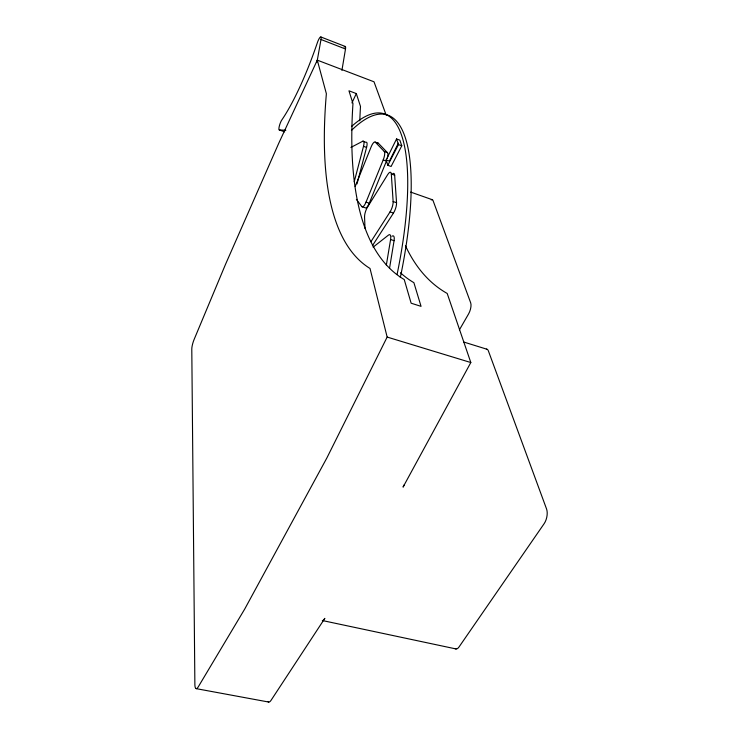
<?xml version="1.0" encoding="UTF-8"?>
<svg xmlns="http://www.w3.org/2000/svg" width="739" height="739" viewBox="0 0 739 739"><rect width="100%" height="100%" fill="white"/><g stroke="black" fill="none" stroke-linecap="round" stroke-linejoin="round"><path stroke-width="1.11" d="M386.331 265.116L390.589 239.528A7.787 2.531 -71.5 0 0 388.492 235.076L373.13 247.159M389.499 268.497L394.081 240.692A7.778 2.55 -71.5 0 0 391.966 236.24M341.917 70.399L345.501 49.005A6.023 1.423 -70 0 0 344.143 47.13M316.966 62.085L321.003 39.49A6.069 1.312 -70.3 0 0 320.227 37.172A6.069 1.312 -70.3 0 0 317.373 42.668A98.361 19.676 -70.6 0 1 281.836 119.93A5.727 1.219 -71.3 0 0 279.351 126.009A5.727 1.219 -71.3 0 0 279.296 129.935L284.672 131.847M357.02 183.9L366.572 147.44A6.817 1.912 -70.6 0 0 365.851 142.294L362.803 141.195L350.905 147.43M354.23 181.72L363.505 146.331A6.827 1.903 -70.6 0 0 362.803 141.195M355.191 186.496L371.107 146.959A7.048 2.023 -70.5 0 1 375.246 142.119L378.386 143.264L387.495 152.677A7.251 2.171 -70.5 0 1 387.753 156.668M356.383 199.364L361.87 206.634A7.15 2.115 -71.2 0 0 366.036 202.117L383.199 159.938A7.261 2.152 -70.5 0 0 384.262 151.504L375.246 142.119M361.87 206.634L365.066 207.733A7.141 2.134 -71.2 0 0 369.26 203.225L386.442 161.102A7.251 2.171 -70.5 0 0 386.783 160.215M317.29 60.145L278.76 143.237L225.497 264.386L194.08 339.561A7.427 1.487 -73.7 0 0 191.789 349.085L194.874 684.508A10.974 2.817 -77.9 0 0 198.283 686.827L244.729 609.028L326.86 457.977L387.153 337.067L370.017 268.46A830.35 227.353 -62.3 0 1 326.37 93.705L317.29 60.145L374.008 81.798L386.155 115.053M351.949 102.943L356.309 93.567L348.956 90.805L352.965 103.617A817.279 243.676 -61.3 0 0 404.233 279.545L411.133 303.202L421.054 306.352L413.886 282.667A813.676 248.138 -61 0 1 400.51 272.783M386.137 159.947L396.557 138.95L399.845 140.151L401.785 145.795L391.097 166.469L387.809 165.296L386.137 159.947L389.398 161.111L398.358 143.144M387.809 165.296L398.469 144.585L396.557 138.95M405.415 245.653A801.473 263.13 -60 0 0 447.197 293.457L470.817 362.535L403.051 487.103A11.011 4.277 -75.9 0 0 404.205 484.821M459.418 329.825L468.572 313.936A8.286 3.344 -72 0 0 470.697 302.87L433.036 200.546A7.168 2.485 -70.6 0 0 431.225 199.909M370.895 241.745L390.063 211.871A7.658 2.42 -71 0 0 393.13 201.535L391.319 174.025A7.482 2.3 -70.7 0 0 387.726 174.552L367.449 207.216A7.27 2.189 -71.3 0 0 364.549 216.961L365.011 228.462M372.401 245.745L393.481 213.044A7.649 2.448 -71 0 0 396.547 202.717L394.654 175.208A7.482 2.319 -70.7 0 0 392.723 173.73M279.296 129.935L285.854 130.258M196.214 688.646L268.728 702.05M456.129 648.962L322.343 620.529A9.053 3.113 -78.2 0 0 322.814 620.446M387.153 337.067L470.817 362.535M463.861 342.074L486.881 349.214M390.589 239.528L394.081 240.692M366.036 202.117L369.26 203.225M390.063 211.871L393.481 213.044M393.13 201.535L396.547 202.717M410.681 192.094L432.315 199.706M391.319 174.025L394.654 175.208M383.199 159.938L386.442 161.102M384.262 151.504L387.495 152.677M363.505 146.331L366.572 147.44M398.469 144.585L401.785 145.795M321.003 39.49L345.501 49.005M320.883 36.978L345.298 46.483M356.309 93.567L360.493 106.416A813.676 248.138 -61 0 0 359.801 120.817M323.312 620.178A9.053 3.113 -78.2 0 0 324.827 618.367L271.056 700.323A10.734 3.335 -79.1 0 1 267.98 701.597M455.085 648.556A8.692 3.889 -80.2 0 0 459.011 646.985L544.135 523.683A10.54 5.302 -77.1 0 0 546.583 509.042L488.359 350.84A8.702 3.732 -72.9 0 0 486.382 349.159M351.533 126.508A215.104 62.288 -73.1 0 1 397.148 274.132M351.404 130.452A214.892 62.797 -73.1 0 1 400.326 277.531M377.259 143.32A7.039 2.041 -70.5 0 1 378.386 143.264M387.587 157.527A7.251 2.171 -70.5 0 1 387.356 158.414"/></g></svg>
